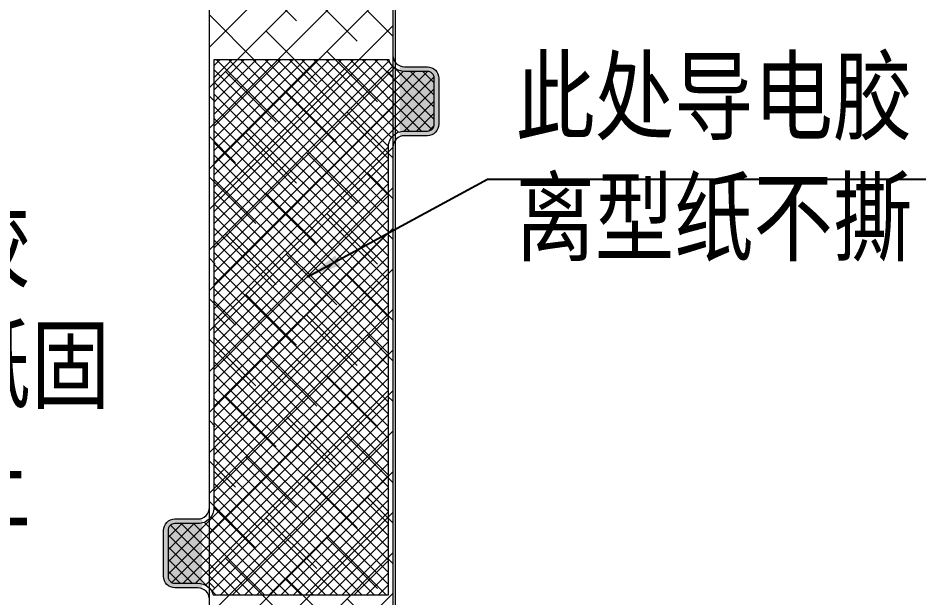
# Model space of a CAD drawing. Header units: inches. Extents: x 4091 to 6273, y -6229 to -5636.
# Drawn here: x 5354.78 to 5394, y -5891.93 to -5866.69 of the extents above; entities that cross this region are included whole.
import ezdxf
from ezdxf.lldxf.tags import DXFTag

# ---------------------------------------------------------------- set-up
doc = ezdxf.new("R2010")
doc.units = ezdxf.units.IN
doc.header["$LTSCALE"] = 0.5
doc.header["$MEASUREMENT"] = 0
doc.layers.get('0').update_dxf_attribs({"lineweight": 0})
for name, color, linetype, lineweight in [('BL', 7, 'CENTER2', 13), ('FPC', 35, 'Continuous', 0), ('LCM', 2, 'Continuous', 0), ('标注', 3, 'Continuous', 13)]:
    doc.layers.add(name, color=color, linetype=linetype, lineweight=lineweight)
doc.styles.get("Standard").update_dxf_attribs({"font": ''})
doc.styles.add('宋体', font='', dxfattribs={"width": 0.8, "height": 3.5})
doc.styles.get('Standard').set_extended_font_data('SimSun')
doc.styles.get('宋体').set_extended_font_data('SimSun')
tags = doc.linetypes.add('CENTER2', pattern=[1.125, 0.75, -0.125, 0.125, -0.125]).pattern_tags.tags
tags[10:11] = [DXFTag(74, 4), DXFTag(75, 0), DXFTag(340, '0'), DXFTag(46, 1.0), DXFTag(50, 0.0), DXFTag(44, 0.0), DXFTag(45, 0.0)]
tags[8:9] = [DXFTag(74, 4), DXFTag(75, 0), DXFTag(340, '0'), DXFTag(46, 1.0), DXFTag(50, 0.0), DXFTag(44, 0.0), DXFTag(45, 0.0)]
tags[6:7] = [DXFTag(74, 4), DXFTag(75, 0), DXFTag(340, '0'), DXFTag(46, 1.0), DXFTag(50, 0.0), DXFTag(44, 0.0), DXFTag(45, 0.0)]
tags[4:5] = [DXFTag(74, 4), DXFTag(75, 0), DXFTag(340, '0'), DXFTag(46, 1.0), DXFTag(50, 0.0), DXFTag(44, 0.0), DXFTag(45, 0.0)]
tags = doc.linetypes.add('JIS_02_0.7', pattern=[1.35, 0.75, -0.6]).pattern_tags.tags
tags[6:7] = [DXFTag(74, 4), DXFTag(75, 0), DXFTag(340, '0'), DXFTag(46, 1.0), DXFTag(50, 0.0), DXFTag(44, 0.0), DXFTag(45, 0.0)]
tags[4:5] = [DXFTag(74, 4), DXFTag(75, 0), DXFTag(340, '0'), DXFTag(46, 1.0), DXFTag(50, 0.0), DXFTag(44, 0.0), DXFTag(45, 0.0)]
doc.dimstyles.new('123', dxfattribs={"dimtxt": 1.5, "dimasz": 1.2, "dimexe": 0.5, "dimexo": 0.5, "dimgap": 0.8, "dimtad": 1, "dimdsep": 46, "dimtxsty": 'Standard', "dimcen": 2.5, "dimadec": 0, "dimazin": 0, "dimtp": 0.01, "dimtm": 0.01, "dimtfac": 1, "dimtofl": 0, "dimtmove": 0, "dimatfit": 3, "dimfxl": 1, "dimtolj": 1, "dimtzin": 0, "dimarcsym": 0})

msp = doc.modelspace()

# ---------------------------------------------------------------- hatches: boundary and pattern name
at = {"linetype": 'Continuous'}
h = msp.add_hatch(dxfattribs=at)
h.set_pattern_fill('ANSI38', color=8, scale=10, angle=180, style=0)
h.set_pattern_definition([(225, (9047.8436, -10019.7452), (0.88388348, -0.88388348), []), (315, (9047.8436, -10019.7452), (2.65165043, -0.88388348), [3.125, -1.875])])
edge = h.paths.add_edge_path()
edge.add_line((5350.4757, -5909.0648), (5345.8098, -5909.0648))
edge.add_line((5345.8098, -5909.0648), (5345.8098, -5903.6154))
edge.add_arc((5346.8098, -5903.6154), 1, 90, 180, ccw=False)
edge.add_line((5346.8098, -5902.6154), (5361.6198, -5902.6154))
edge.add_arc((5361.6198, -5901.1154), 1.5, 270, 360)
edge.add_line((5363.1198, -5901.1154), (5363.1198, -5853.8916))
edge.add_line((5363.1198, -5853.8916), (5371.1198, -5853.8916))
edge.add_line((5371.1198, -5853.8916), (5371.1198, -5901.1154))
edge.add_arc((5372.6198, -5901.1154), 1.5, 180, 270)
edge.add_line((5372.6198, -5902.6154), (5387.5198, -5902.6154))
edge.add_arc((5387.5198, -5903.6154), 1, 0, 90, ccw=False)
edge.add_line((5388.5198, -5903.6154), (5388.5198, -5914.6154))
edge.add_arc((5387.5198, -5914.6154), 1, -90, 0, ccw=False)
edge.add_line((5387.5198, -5915.6154), (5350.4757, -5915.6154))
edge.add_line((5350.4757, -5915.6154), (5350.4757, -5909.0648))
h.paths.add_polyline_path([(5373.4198, -5905.8154), (5373.4198, -5913.8154), (5354.4198, -5913.8154), (5354.4198, -5905.8154)], flags=16)
h.paths.add_polyline_path([(5384.0062, -5907.8099), (5384.0062, -5912.8099), (5379.0062, -5912.8099), (5379.0062, -5907.8099)], flags=16)
h = msp.add_hatch(color=256)
h.set_gradient(color1=(255, 127, 0), color2=(250, 125, 0), one_color=1, tint=0.49)
edge = h.paths.add_edge_path()
edge.add_spline(control_points=[(5373.1198, -5869.3226), (5373.1196, -5869.3063), (5373.1187, -5869.29), (5373.117, -5869.2738)], knot_values=[0.9375, 0.9375, 0.9375, 0.9375, 1, 1, 1, 1], degree=3, periodic=0)
edge.add_spline(control_points=[(5373.117, -5869.2738), (5373.1137, -5869.2412), (5373.1074, -5869.2089), (5373.0981, -5869.1775)], knot_values=[0.8125, 0.8125, 0.8125, 0.8125, 0.9375, 0.9375, 0.9375, 0.9375], degree=3, periodic=0)
edge.add_spline(control_points=[(5373.0981, -5869.1775), (5373.0934, -5869.1618), (5373.0853, -5869.1386), (5373.0754, -5869.1162), (5373.0719, -5869.1088)], knot_values=[0.71875, 0.71875, 0.71875, 0.71875, 0.78125, 0.8125, 0.8125, 0.8125, 0.8125], degree=3, periodic=0)
edge.add_spline(control_points=[(5373.0719, -5869.1088), (5373.0649, -5869.094), (5373.0572, -5869.0795), (5373.0488, -5869.0655)], knot_values=[0.65625, 0.65625, 0.65625, 0.65625, 0.71875, 0.71875, 0.71875, 0.71875], degree=3, periodic=0)
edge.add_spline(control_points=[(5373.0488, -5869.0655), (5373.0446, -5869.0585), (5373.0402, -5869.0516), (5373.0357, -5869.0448)], knot_values=[0.625, 0.625, 0.625, 0.625, 0.65625, 0.65625, 0.65625, 0.65625], degree=3, periodic=0)
edge.add_spline(control_points=[(5373.0357, -5869.0448), (5373.0174, -5869.0176), (5372.9548, -5868.9413), (5372.8164, -5868.8482), (5372.6849, -5868.8235), (5372.6198, -5868.8226)], knot_values=[0, 0, 0, 0, 0.125, 0.375, 0.625, 0.625, 0.625, 0.625], degree=3, periodic=0)
edge.add_line((5372.6198, -5868.8226), (5371.6198, -5868.8226))
edge.add_spline(control_points=[(5371.6198, -5868.8226), (5371.5548, -5868.8217), (5371.4859, -5868.8087), (5371.4227, -5868.7821), (5371.4199, -5868.7809)], knot_values=[0.7380576, 0.7380576, 0.7380576, 0.7380576, 0.9880576, 1, 1, 1, 1], degree=3, periodic=0)
edge.add_line((5371.4199, -5868.7809), (5371.4198, -5871.8643))
edge.add_spline(control_points=[(5371.4198, -5871.8643), (5371.4227, -5871.863), (5371.4859, -5871.8364), (5371.5548, -5871.8235), (5371.6198, -5871.8226)], knot_values=[0, 0, 0, 0, 0.0119621, 0.2619621, 0.2619621, 0.2619621, 0.2619621], degree=3, periodic=0)
edge.add_line((5371.6198, -5871.8226), (5372.6198, -5871.8226))
edge.add_spline(control_points=[(5372.6198, -5871.8226), (5372.6849, -5871.8217), (5372.7671, -5871.8062), (5372.8411, -5871.7713), (5372.8556, -5871.7636)], knot_values=[0.6875, 0.6875, 0.6875, 0.6875, 0.9375, 1, 1, 1, 1], degree=3, periodic=0)
edge.add_spline(control_points=[(5372.8556, -5871.7636), (5372.87, -5871.7559), (5372.884, -5871.7475), (5372.8976, -5871.7384)], knot_values=[0.625, 0.625, 0.625, 0.625, 0.6875, 0.6875, 0.6875, 0.6875], degree=3, periodic=0)
edge.add_spline(control_points=[(5372.8976, -5871.7384), (5372.9248, -5871.7202), (5373.0011, -5871.6575), (5373.0943, -5871.5191), (5373.1189, -5871.3876), (5373.1198, -5871.3226)], knot_values=[0, 0, 0, 0, 0.125, 0.375, 0.625, 0.625, 0.625, 0.625], degree=3, periodic=0)
edge.add_line((5373.1198, -5871.3226), (5373.1198, -5869.3226))
h = msp.add_hatch(color=256)
h.set_gradient(color1=(255, 127, 0), color2=(250, 125, 0), one_color=1, tint=0.49)
edge = h.paths.add_edge_path()
edge.add_spline(control_points=[(5361.1198, -5889.0294), (5361.1201, -5889.0132), (5361.121, -5888.9969), (5361.1227, -5888.9806)], knot_values=[0.9375, 0.9375, 0.9375, 0.9375, 1, 1, 1, 1], degree=3, periodic=0)
edge.add_spline(control_points=[(5361.1227, -5888.9806), (5361.126, -5888.9481), (5361.1323, -5888.9158), (5361.1416, -5888.8844)], knot_values=[0.8125, 0.8125, 0.8125, 0.8125, 0.9375, 0.9375, 0.9375, 0.9375], degree=3, periodic=0)
edge.add_spline(control_points=[(5361.1416, -5888.8844), (5361.1463, -5888.8687), (5361.1544, -5888.8455), (5361.1643, -5888.823), (5361.1678, -5888.8156)], knot_values=[0.71875, 0.71875, 0.71875, 0.71875, 0.78125, 0.8125, 0.8125, 0.8125, 0.8125], degree=3, periodic=0)
edge.add_spline(control_points=[(5361.1678, -5888.8156), (5361.1748, -5888.8008), (5361.1825, -5888.7864), (5361.1909, -5888.7724)], knot_values=[0.65625, 0.65625, 0.65625, 0.65625, 0.71875, 0.71875, 0.71875, 0.71875], degree=3, periodic=0)
edge.add_spline(control_points=[(5361.1909, -5888.7724), (5361.1951, -5888.7654), (5361.1995, -5888.7584), (5361.204, -5888.7516)], knot_values=[0.625, 0.625, 0.625, 0.625, 0.65625, 0.65625, 0.65625, 0.65625], degree=3, periodic=0)
edge.add_spline(control_points=[(5361.204, -5888.7516), (5361.2222, -5888.7244), (5361.2849, -5888.6482), (5361.4233, -5888.555), (5361.5548, -5888.5303), (5361.6198, -5888.5294)], knot_values=[0, 0, 0, 0, 0.125, 0.375, 0.625, 0.625, 0.625, 0.625], degree=3, periodic=0)
edge.add_line((5361.6198, -5888.5294), (5362.6198, -5888.5294))
edge.add_spline(control_points=[(5362.6198, -5888.5294), (5362.6849, -5888.5285), (5362.7538, -5888.5156), (5362.817, -5888.489), (5362.8198, -5888.4877)], knot_values=[0.7380576, 0.7380576, 0.7380576, 0.7380576, 0.9880576, 1, 1, 1, 1], degree=3, periodic=0)
edge.add_line((5362.8198, -5888.4877), (5362.8198, -5891.5711))
edge.add_spline(control_points=[(5362.8198, -5891.5711), (5362.817, -5891.5699), (5362.7538, -5891.5433), (5362.6849, -5891.5303), (5362.6198, -5891.5294)], knot_values=[0, 0, 0, 0, 0.0119621, 0.2619621, 0.2619621, 0.2619621, 0.2619621], degree=3, periodic=0)
edge.add_line((5362.6198, -5891.5294), (5361.6198, -5891.5294))
edge.add_spline(control_points=[(5361.6198, -5891.5294), (5361.5548, -5891.5285), (5361.4726, -5891.5131), (5361.3986, -5891.4782), (5361.3841, -5891.4705)], knot_values=[0.6875, 0.6875, 0.6875, 0.6875, 0.9375, 1, 1, 1, 1], degree=3, periodic=0)
edge.add_spline(control_points=[(5361.3841, -5891.4705), (5361.3697, -5891.4628), (5361.3557, -5891.4543), (5361.3421, -5891.4452)], knot_values=[0.625, 0.625, 0.625, 0.625, 0.6875, 0.6875, 0.6875, 0.6875], degree=3, periodic=0)
edge.add_spline(control_points=[(5361.3421, -5891.4452), (5361.3149, -5891.427), (5361.2386, -5891.3643), (5361.1454, -5891.226), (5361.1208, -5891.0945), (5361.1198, -5891.0294)], knot_values=[0, 0, 0, 0, 0.125, 0.375, 0.625, 0.625, 0.625, 0.625], degree=3, periodic=0)
edge.add_line((5361.1198, -5891.0294), (5361.1198, -5889.0294))
at = {"layer": 'LCM'}
h = msp.add_hatch(dxfattribs=at)
h.set_pattern_fill('ANSI37', color=1, scale=3, style=0)
h.set_pattern_definition([(45, (805.0501, -327.9709), (-0.265165043, 0.265165043), []), (135, (805.0501, -327.9709), (-0.265165043, -0.265165043), [])])
edge = h.paths.add_edge_path()
edge.add_arc((5362.6198, -5892.0294), 0.7, 16.60155, 90, ccw=False)
edge.add_line((5363.2907, -5891.8294), (5370.9198, -5891.8294))
edge.add_line((5370.9198, -5891.8294), (5370.9198, -5872.3226))
edge.add_arc((5371.6198, -5872.3226), 0.7, 90, 180, ccw=False)
edge.add_line((5371.6198, -5871.6226), (5372.6198, -5871.6226))
edge.add_arc((5372.6198, -5871.3226), 0.3, 270, 360)
edge.add_line((5372.9198, -5871.3226), (5372.9198, -5869.3226))
edge.add_arc((5372.6198, -5869.3226), 0.3, 0, 90)
edge.add_line((5372.6198, -5869.0226), (5371.6198, -5869.0226))
edge.add_arc((5371.6198, -5868.3226), 0.7, 196.60155, 270, ccw=False)
edge.add_line((5370.949, -5868.5226), (5363.3198, -5868.5226))
edge.add_line((5363.3198, -5868.5226), (5363.3198, -5888.0294))
edge.add_arc((5362.6198, -5888.0294), 0.7, -90, 0, ccw=False)
edge.add_line((5362.6198, -5888.7294), (5361.6198, -5888.7294))
edge.add_arc((5361.6198, -5889.0294), 0.3, 90, 180)
edge.add_line((5361.3198, -5889.0294), (5361.3198, -5891.0294))
edge.add_arc((5361.6198, -5891.0294), 0.3, 180, 270)
edge.add_line((5361.6198, -5891.3294), (5362.6198, -5891.3294))

# ---------------------------------------------------------------- linework, layer by layer
at = {"color": 8, "linetype": 'Continuous'}
msp.add_lwpolyline([(5350.4757, -5909.0648), (5345.8098, -5909.0648), (5345.8098, -5903.6154, -0.4142136), (5346.8098, -5902.6154), (5361.6198, -5902.6154, 0.4142136), (5363.1198, -5901.1154), (5363.1198, -5853.8916), (5371.1198, -5853.8916), (5371.1198, -5901.1154, 0.4142136), (5372.6198, -5902.6154), (5387.5198, -5902.6154, -0.4142136), (5388.5198, -5903.6154), (5388.5198, -5914.6154, -0.4142136), (5387.5198, -5915.6154), (5350.4757, -5915.6154)], format="xyb", close=True, dxfattribs=at)
msp.add_lwpolyline([(5350.4757, -5909.0648), (5345.8098, -5909.0648), (5345.8098, -5903.6154, -0.4142136), (5346.8098, -5902.6154), (5361.6198, -5902.6154, 0.4142136), (5363.1198, -5901.1154), (5363.1198, -5853.8916), (5371.1198, -5853.8916), (5371.1198, -5901.1154, 0.4142136), (5372.6198, -5902.6154), (5387.5198, -5902.6154, -0.4142136), (5388.5198, -5903.6154), (5388.5198, -5914.6154, -0.4142136), (5387.5198, -5915.6154), (5350.4757, -5915.6154)], format="xyb", close=True, dxfattribs=at)
at = {"layer": 'BL', "color": 150, "linetype": 'JIS_02_0.7', "ltscale": 6}
msp.add_line((5371.2198, -5845.196), (5371.2198, -5903.5938), dxfattribs=at)
at = {"layer": 'FPC', "color": 1}
for points in [[(5348.4581, -5917.6894), (5348.4581, -5917.3809, -0.2443869), (5348.6708, -5916.9716), (5350.063, -5915.9944, 0.2443869), (5350.2757, -5915.5851), (5350.2757, -5913.4954, 0.4142136), (5349.2757, -5912.4954), (5346.8098, -5912.4954, -0.4142136), (5345.8098, -5911.4954), (5345.8098, -5903.6154, -0.4142136), (5346.8098, -5902.6154), (5361.6198, -5902.6154, 0.4142136), (5363.1198, -5901.1154), (5363.1198, -5892.0294, 0.4142136), (5362.6198, -5891.5294), (5361.6198, -5891.5294, -0.4142136), (5361.1198, -5891.0294), (5361.1198, -5889.0294, -0.4142136), (5361.6198, -5888.5294), (5362.6198, -5888.5294, 0.4142136), (5363.1198, -5888.0294), (5363.1198, -5853.8916, 0.4142136), (5362.6198, -5853.3916), (5362.3698, -5853.3916)], [(5371.1198, -5853.8916), (5371.1198, -5868.3226, 0.4142136), (5371.6198, -5868.8226), (5372.6198, -5868.8226, -0.4142136), (5373.1198, -5869.3226), (5373.1198, -5871.3226, -0.4142136), (5372.6198, -5871.8226), (5371.6198, -5871.8226, 0.4142136), (5371.1198, -5872.3226), (5371.1198, -5901.1154, 0.4142136), (5372.6198, -5902.6154), (5387.5198, -5902.6154, -0.4142136), (5388.5198, -5903.6154), (5388.5198, -5914.6154, -0.4142136), (5387.5198, -5915.6154), (5387.2633, -5915.6154, 0.4142136), (5386.2633, -5916.6154), (5386.2633, -5917.6894)]]:
    msp.add_lwpolyline(points, format="xyb", dxfattribs=at)
at = {"layer": 'FPC'}
msp.add_lwpolyline([(5371.1198, -5853.8916), (5371.1198, -5868.3226, 0.4142136), (5371.6198, -5868.8226), (5372.6198, -5868.8226, -0.4142136), (5373.1198, -5869.3226), (5373.1198, -5871.3226, -0.4142136), (5372.6198, -5871.8226), (5371.6198, -5871.8226, 0.4142136), (5371.1198, -5872.3226), (5371.1198, -5901.1154, 0.4142136), (5372.6198, -5902.6154), (5387.5198, -5902.6154, -0.4142136), (5388.5198, -5903.6154), (5388.5198, -5914.6154, -0.4142136), (5387.5198, -5915.6154), (5387.2633, -5915.6154, 0.4142136), (5386.2633, -5916.6154), (5386.2633, -5917.6894)], format="xyb", dxfattribs=at)
at = {"layer": 'LCM', "color": 1}
msp.add_lwpolyline([(5362.6198, -5891.3294, -0.3316793), (5363.2907, -5891.8294), (5370.9198, -5891.8294), (5370.9198, -5872.3226, -0.4142136), (5371.6198, -5871.6226), (5372.6198, -5871.6226, 0.4142136), (5372.9198, -5871.3226), (5372.9198, -5869.3226, 0.4142136), (5372.6198, -5869.0226), (5371.6198, -5869.0226, -0.3316793), (5370.949, -5868.5226), (5363.3198, -5868.5226), (5363.3198, -5888.0294, -0.4142136), (5362.6198, -5888.7294), (5361.6198, -5888.7294, 0.4142136), (5361.3198, -5889.0294), (5361.3198, -5891.0294, 0.4142136), (5361.6198, -5891.3294)], format="xyb", close=True, dxfattribs=at)

# ---------------------------------------------------------------- texts
at = {"color": 1, "char_height": 3.168, "width": 67.420022, "attachment_point": 1, "style": '宋体'}
for s, insert in [('此处导电胶\\P离型纸不撕', (5376.4635, -5868.5087)), ('此处导电胶\\P需撕离型纸固\\P定在背光上', (5338.0584, -5874.9333))]:
    msp.add_mtext(s, dxfattribs=dict(at, insert=insert))

# ---------------------------------------------------------------- leaders
at = {"layer": '标注'}
msp.add_leader([(5367.4021, -5877.9757), (5375.24, -5873.7167), (5395.3599, -5873.7167)], dimstyle='123', override={"dimtxt": 2.5, "dimasz": 1.5, "dimgap": 0.8, "dimtad": 0, "dimdec": 3, "dimtxsty": '宋体', "dimtdec": 3, "dimfxl": 0.5, "dimarcsym": 1}, dxfattribs=at)

doc.saveas('drawing.dxf')
